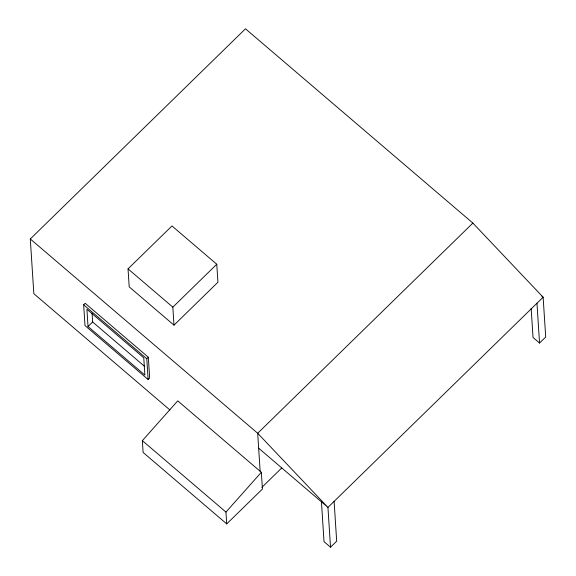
<?xml version="1.0" encoding="UTF-8"?>
<svg xmlns="http://www.w3.org/2000/svg" width="576" height="576" viewBox="0 0 576 576"><rect width="100%" height="100%" fill="white"/><g stroke="black" fill="none" stroke-linecap="round" stroke-linejoin="round"><path stroke-width="0.86" d="M142.351 440.647L177.739 400.86L261.346 472.291L262.433 489.024L226.721 523.901L143.114 452.462L142.351 440.647L225.958 512.078L226.721 523.901M225.958 512.078L261.346 472.291M169.934 409.99L33.84 293.71L30.298 238.975L245.477 28.8L472.874 223.085L543.132 297.223L545.702 337.025L539.546 343.044L533.038 337.486L531.151 308.297M83.657 304.79L85.198 303.293L148.327 357.228L149.674 378.014L148.133 379.519L85.003 325.584L83.657 304.79L146.786 358.733L148.133 379.519M128.03 268.87L171.965 225.958L216.77 264.24L217.937 282.24L173.995 325.152L129.197 286.87L128.03 268.87L172.836 307.152L173.995 325.152M88.027 326.506L86.911 309.233L143.762 357.804L144.878 375.077L88.027 326.506L92.65 321.998L92.088 313.358M172.836 307.152L216.77 264.24M146.786 358.733L148.327 357.228M472.874 223.085L257.688 433.26L260.15 471.269M261.871 487.375L281.7 468M321.444 501.84L324.014 541.642L330.523 547.2L336.679 541.188L334.109 501.386M541.829 296.114L543.132 297.223L327.946 507.398L330.523 547.2M30.298 238.975L257.688 433.26L327.946 507.398L258.66 448.193M92.65 321.998L144.756 366.523M536.969 303.242L539.546 343.044"/></g></svg>
